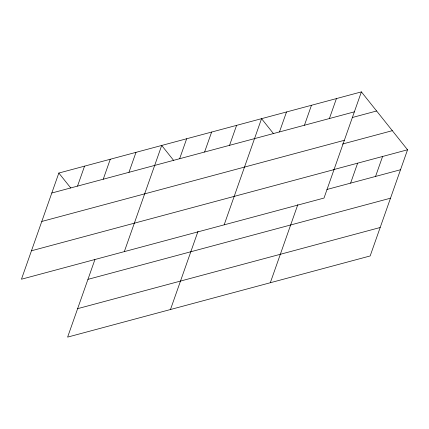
<?xml version="1.0" encoding="UTF-8"?>
<svg xmlns="http://www.w3.org/2000/svg" width="429" height="429" viewBox="0 0 429 429"><rect width="100%" height="100%" fill="white"/><g stroke="black" fill="none" stroke-linecap="round" stroke-linejoin="round"><path stroke-width="0.64" d="M361.39 91.886L58.837 173.048L21.45 279.22L324.002 198.059L361.39 91.886L407.55 149.78L370.163 255.952L67.61 337.114L94.922 259.561M77.526 186.111L84.556 166.152M103.244 179.215L110.274 159.25M128.957 172.313L135.988 152.354M124.319 251.625L161.706 145.452L173.643 160.43M179.638 158.719L186.669 138.76M204.595 152.022L211.626 132.062M170.479 309.518L198.005 231.349M229.558 145.329L236.588 125.365M224.158 224.839L261.551 118.672L273.488 133.644M279.477 131.934L286.508 111.974M304.44 125.241L311.47 105.277M270.318 282.732L297.849 204.563M329.397 118.543L336.427 98.579M350.6 183.135L357.63 163.17M375.557 176.437L382.588 156.472M51.807 193.012L354.359 111.846M352.3 117.514L376.624 110.988M41.79 221.461L344.342 140.299M342.396 144.064L392.315 130.673M333.95 169.525L407.55 149.78M31.467 250.772L334.019 169.611M326.919 189.484L400.52 169.739M87.95 279.354L390.503 198.193M77.628 308.666L380.18 227.504M58.837 173.048L70.78 188.025"/></g></svg>
